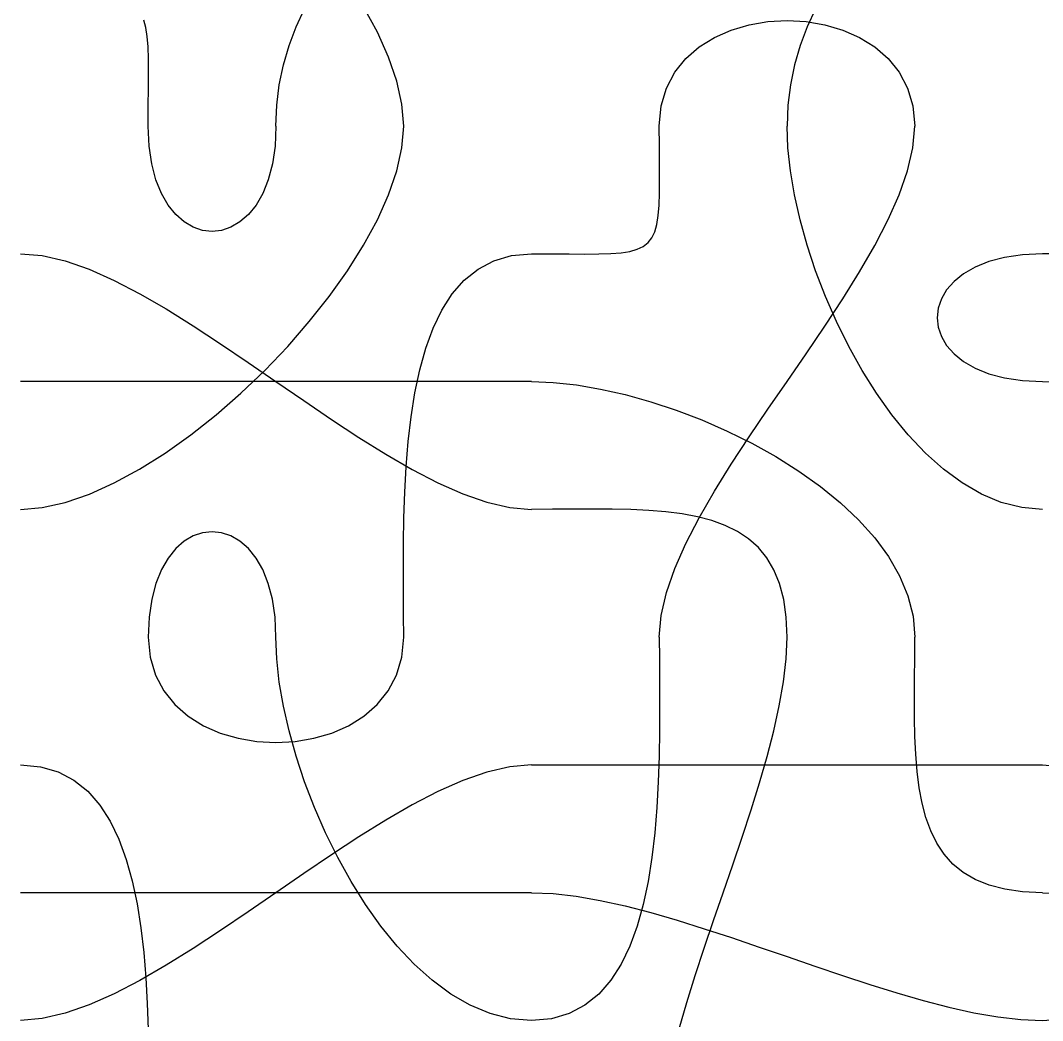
# Model space of a CAD drawing. Header units: metres. Extents: x -250 to 250, y -250 to 250.
# Drawn here: x 50 to 150, y -137.5 to -39.7 of the extents above; entities that cross this region are included whole.
import ezdxf

# ---------------------------------------------------------------- set-up
doc = ezdxf.new("R2010")
doc.units = ezdxf.units.M

msp = doc.modelspace()

# ---------------------------------------------------------------- linework, layer by layer
for p, q in [((76.97269, -40.29297, -519.61523), (77.8013, -38.536255, -519.61523)), ((84.92001, -40.820007, -519.61523), (83.57425, -38.339844, -519.61523)), ((127.80124, -38.536194, -519.61523), (126.97266, -40.292908, -519.61523)), ((62.262695, -40.378235, -519.61523), (62.06006, -39.659943, -519.61523)), ((121.29996, -40.099976, -519.61523), (123.131226, -39.79059, -519.61523)), ((123.131226, -39.79059, -519.61523), (124.99997, -39.68747, -519.61523)), ((124.99997, -39.68747, -519.61523), (126.86871, -39.79059, -519.61523)), ((126.86871, -39.79059, -519.61523), (128.69998, -40.099945, -519.61523)), ((62.398773, -41.236206, -519.61523), (62.262695, -40.378235, -519.61523)), ((76.28003, -42.119995, -519.61523), (76.97269, -40.29297, -519.61523)), ((86.0108, -43.251404, -519.61523), (84.92001, -40.820007, -519.61523)), ((117.89996, -41.337494, -519.61523), (119.5437, -40.6156, -519.61523)), ((119.5437, -40.6156, -519.61523), (121.29996, -40.099976, -519.61523)), ((126.97266, -40.292908, -519.61523), (126.28, -42.119934, -519.61523)), ((128.69998, -40.099945, -519.61523), (130.45624, -40.61557, -519.61523)), ((130.45624, -40.61557, -519.61523), (132.1, -41.337433, -519.61523)), ((62.4805, -42.246063, -519.61523), (62.398773, -41.236206, -519.61523)), ((116.40622, -42.265625, -519.61523), (117.89996, -41.337494, -519.61523)), ((132.1, -41.337433, -519.61523), (133.59375, -42.265564, -519.61523)), ((62.52002, -43.419983, -519.61523), (62.4805, -42.246063, -519.61523)), ((75.72986, -44.010773, -519.61523), (76.28003, -42.119995, -519.61523)), ((115.099976, -43.399994, -519.61523), (116.40622, -42.265625, -519.61523)), ((126.28, -42.119934, -519.61523), (125.72983, -44.01071, -519.61523)), ((133.59375, -42.265564, -519.61523), (134.9, -43.399933, -519.61523)), ((62.52954, -44.770157, -519.61523), (62.52002, -43.419983, -519.61523)), ((86.82126, -45.60875, -519.61523), (86.0108, -43.251404, -519.61523)), ((114.01874, -44.740616, -519.61523), (115.099976, -43.399994, -519.61523)), ((134.9, -43.399933, -519.61523), (135.98126, -44.740555, -519.61523)), ((62.52127, -46.308746, -519.61523), (62.52954, -44.770157, -519.61523)), ((75.328766, -45.95874, -519.61523), (75.72986, -44.010773, -519.61523)), ((113.19998, -46.28749, -519.61523), (114.01874, -44.740616, -519.61523)), ((125.72983, -44.01071, -519.61523), (125.328735, -45.958664, -519.61523)), ((135.98126, -44.740555, -519.61523), (136.80002, -46.28743, -519.61523)), ((75.08328, -47.957336, -519.61523), (75.328766, -45.95874, -519.61523)), ((87.32611, -47.866714, -519.61523), (86.82126, -45.60875, -519.61523)), ((125.328735, -45.958664, -519.61523), (125.08325, -47.957245, -519.61523)), ((62.507355, -48.047974, -519.61523), (62.52127, -46.308746, -519.61523)), ((112.681244, -48.04062, -519.61523), (113.19998, -46.28749, -519.61523)), ((136.80002, -46.28743, -519.61523), (137.31879, -48.040543, -519.61523)), ((75, -50, -519.61523), (75.08328, -47.957336, -519.61523)), ((87.5, -50, -519.61523), (87.32611, -47.866714, -519.61523)), ((125.08325, -47.957245, -519.61523), (124.99997, -49.999893, -519.61523)), ((62.5, -50, -519.61523), (62.507355, -48.047974, -519.61523)), ((112.5, -50, -519.61523), (112.681244, -48.04062, -519.61523)), ((137.31879, -48.040543, -519.61523), (137.50006, -49.99991, -519.61523)), ((62.59085, -51.959305, -519.61523), (62.500244, -49.999924, -519.61523)), ((87.32617, -52.13318, -519.61523), (87.50009, -49.999878, -519.61523)), ((112.507416, -51.95201, -519.61523), (112.50006, -49.999985, -519.61523)), ((125.08325, -52.13318, -519.61523), (124.99997, -49.999878, -519.61523)), ((137.31879, -52.12584, -519.61523), (137.50006, -49.999893, -519.61523)), ((75, -50, -519.61523), (74.90939, -51.959366, -519.61523)), ((62.85022, -53.712433, -519.61523), (62.59085, -51.959305, -519.61523)), ((74.90939, -51.959366, -519.61523), (74.650024, -53.712494, -519.61523)), ((112.52133, -53.69124, -519.61523), (112.507416, -51.95201, -519.61523)), ((86.82132, -54.39116, -519.61523), (87.32617, -52.13318, -519.61523)), ((125.328735, -54.39116, -519.61523), (125.08325, -52.13318, -519.61523)), ((136.80002, -54.36992, -519.61523), (137.31879, -52.12584, -519.61523)), ((63.259583, -55.259308, -519.61523), (62.85022, -53.712433, -519.61523)), ((74.650024, -53.712494, -519.61523), (74.24066, -55.25937, -519.61523)), ((112.5296, -55.229828, -519.61523), (112.52133, -53.69124, -519.61523)), ((86.01083, -56.74852, -519.61523), (86.82132, -54.39116, -519.61523)), ((125.72983, -56.74852, -519.61523), (125.328735, -54.39116, -519.61523)), ((135.98126, -56.718994, -519.61523), (136.80002, -54.36992, -519.61523)), ((63.8002, -56.599945, -519.61523), (63.259583, -55.259308, -519.61523)), ((74.24066, -55.25937, -519.61523), (73.70004, -56.59999, -519.61523)), ((112.52008, -56.579987, -519.61523), (112.5296, -55.229828, -519.61523)), ((64.45331, -57.73433, -519.61523), (63.8002, -56.599945, -519.61523)), ((73.70004, -56.59999, -519.61523), (73.046936, -57.73436, -519.61523)), ((84.920044, -59.17993, -519.61523), (86.01083, -56.74852, -519.61523)), ((112.48056, -57.75389, -519.61523), (112.52008, -56.579987, -519.61523)), ((126.28, -59.17993, -519.61523), (125.72983, -56.74852, -519.61523)), ((134.9, -59.159943, -519.61523), (135.98126, -56.718994, -519.61523)), ((65.200165, -58.66246, -519.61523), (64.45331, -57.73433, -519.61523)), ((73.046936, -57.73436, -519.61523), (72.30008, -58.662476, -519.61523)), ((112.398834, -58.763733, -519.61523), (112.48056, -57.75389, -519.61523)), ((66.02203, -59.38434, -519.61523), (65.200165, -58.66246, -519.61523)), ((72.30008, -58.662476, -519.61523), (71.47821, -59.384354, -519.61523)), ((112.262726, -59.621704, -519.61523), (112.398834, -58.763733, -519.61523)), ((66.90015, -59.899963, -519.61523), (66.02203, -59.38434, -519.61523)), ((67.815765, -60.209335, -519.61523), (66.90015, -59.899963, -519.61523)), ((70.6001, -59.89998, -519.61523), (69.68448, -60.20935, -519.61523)), ((71.47821, -59.384354, -519.61523), (70.6001, -59.89998, -519.61523)), ((83.57425, -61.660095, -519.61523), (84.920044, -59.17993, -519.61523)), ((112.06006, -60.33998, -519.61523), (112.262726, -59.621704, -519.61523)), ((126.97266, -61.660095, -519.61523), (126.28, -59.17993, -519.61523)), ((133.59375, -61.67964, -519.61523), (134.9, -59.159943, -519.61523)), ((68.75012, -60.31247, -519.61523), (67.815765, -60.209335, -519.61523)), ((69.68448, -60.20935, -519.61523), (68.75012, -60.31247, -519.61523)), ((111.40631, -61.406235, -519.61523), (111.778656, -60.93077, -519.61523)), ((111.778656, -60.93077, -519.61523), (112.06006, -60.33998, -519.61523)), ((81.99878, -64.1637, -519.61523), (83.57425, -61.660095, -519.61523)), ((110.34006, -62.059982, -519.61523), (110.93085, -61.77858, -519.61523)), ((110.93085, -61.77858, -519.61523), (111.40631, -61.406235, -519.61523)), ((127.80124, -64.1637, -519.61523), (126.97266, -61.660095, -519.61523)), ((132.1, -64.26497, -519.61523), (133.59375, -61.67964, -519.61523)), ((50, -62.5, -519.61523), (52.125946, -62.681244, -519.61523)), ((52.125946, -62.681244, -519.61523), (54.370026, -63.199997, -519.61523)), ((96.30884, -63.17868, -519.61523), (98.048065, -62.67383, -519.61523)), ((98.048065, -62.67383, -519.61523), (100.00012, -62.49991, -519.61523)), ((100, -62.5, -519.61523), (101.95203, -62.50734, -519.61523)), ((101.95203, -62.50734, -519.61523), (103.69125, -62.52124, -519.61523)), ((103.69125, -62.52124, -519.61523), (105.22986, -62.529526, -519.61523)), ((105.22986, -62.529526, -519.61523), (106.58002, -62.51999, -519.61523)), ((106.58002, -62.51999, -519.61523), (107.75394, -62.480453, -519.61523)), ((107.75394, -62.480453, -519.61523), (108.763794, -62.398727, -519.61523)), ((108.763794, -62.398727, -519.61523), (109.621765, -62.262634, -519.61523)), ((109.621765, -62.262634, -519.61523), (110.34006, -62.059982, -519.61523)), ((146.2875, -62.84999, -519.61523), (144.74063, -63.25937, -519.61523)), ((148.04062, -62.590622, -519.61523), (146.2875, -62.84999, -519.61523)), ((150, -62.5, -519.61523), (148.04062, -62.590622, -519.61523)), ((152.0427, -62.50728, -519.61523), (150.00003, -62.49994, -519.61523)), ((54.370026, -63.199997, -519.61523), (56.719086, -64.01875, -519.61523)), ((93.420074, -65.07994, -519.61523), (94.77023, -63.98915, -519.61523)), ((94.77023, -63.98915, -519.61523), (96.30884, -63.17868, -519.61523)), ((143.4, -63.799988, -519.61523), (142.26562, -64.45311, -519.61523)), ((144.74063, -63.25937, -519.61523), (143.4, -63.799988, -519.61523)), ((56.719086, -64.01875, -519.61523), (59.160034, -65.100006, -519.61523)), ((80.21893, -66.66542, -519.61523), (81.99878, -64.1637, -519.61523)), ((128.75922, -66.66542, -519.61523), (127.80124, -64.1637, -519.61523)), ((130.45624, -66.90279, -519.61523), (132.1, -64.26497, -519.61523)), ((142.26562, -64.45311, -519.61523), (141.3375, -65.19998, -519.61523)), ((59.160034, -65.100006, -519.61523), (61.679718, -66.40625, -519.61523)), ((92.246155, -66.425735, -519.61523), (93.420074, -65.07994, -519.61523)), ((141.3375, -65.19998, -519.61523), (140.61563, -66.02185, -519.61523)), ((61.679718, -66.40625, -519.61523), (64.265045, -67.899994, -519.61523)), ((78.26001, -69.13995, -519.61523), (80.21893, -66.66542, -519.61523)), ((91.2363, -68.001205, -519.61523), (92.246155, -66.425735, -519.61523)), ((128.69998, -69.57999, -519.61523), (130.45624, -66.90279, -519.61523)), ((129.84, -69.13995, -519.61523), (128.75922, -66.66542, -519.61523)), ((140.1, -66.89998, -519.61523), (139.79062, -67.8156, -519.61523)), ((140.61563, -66.02185, -519.61523), (140.1, -66.89998, -519.61523)), ((64.265045, -67.899994, -519.61523), (66.90286, -69.54375, -519.61523)), ((139.79062, -67.8156, -519.61523), (139.6875, -68.74997, -519.61523)), ((90.37833, -69.78105, -519.61523), (91.2363, -68.001205, -519.61523)), ((139.6875, -68.74997, -519.61523), (139.79062, -69.68434, -519.61523)), ((66.90286, -69.54375, -519.61523), (69.58005, -71.29999, -519.61523)), ((76.14734, -71.562, -519.61523), (78.26001, -69.13995, -519.61523)), ((89.660034, -71.73996, -519.61523), (90.37833, -69.78105, -519.61523)), ((126.86871, -72.28343, -519.61523), (128.69998, -69.57999, -519.61523)), ((131.03702, -71.562, -519.61523), (129.84, -69.13995, -519.61523)), ((139.79062, -69.68434, -519.61523), (140.1, -70.59996, -519.61523)), ((140.1, -70.59996, -519.61523), (140.61563, -71.47809, -519.61523)), ((69.58005, -71.29999, -519.61523), (72.28348, -73.13124, -519.61523)), ((73.90625, -73.90622, -519.61523), (76.14734, -71.562, -519.61523)), ((89.069244, -73.852615, -519.61523), (89.660034, -71.73996, -519.61523)), ((132.34375, -73.90622, -519.61523), (131.03702, -71.562, -519.61523)), ((140.61563, -71.47809, -519.61523), (141.3375, -72.29996, -519.61523)), ((124.99997, -75, -519.61523), (126.86871, -72.28343, -519.61523)), ((141.3375, -72.29996, -519.61523), (142.26562, -73.04683, -519.61523)), ((71.56204, -76.14732, -519.61523), (73.90625, -73.90622, -519.61523)), ((72.28348, -73.13124, -519.61523), (75.00006, -74.999985, -519.61523)), ((88.59378, -76.09372, -519.61523), (89.069244, -73.852615, -519.61523)), ((133.7536, -76.14732, -519.61523), (132.34375, -73.90622, -519.61523)), ((142.26562, -73.04683, -519.61523), (143.4, -73.69995, -519.61523)), ((143.4, -73.69995, -519.61523), (144.74063, -74.24057, -519.61523)), ((52.126038, -75, -519.61523), (50.000122, -74.999985, -519.61523)), ((75.00006, -74.999985, -519.61523), (77.716644, -76.86873, -519.61523)), ((144.74063, -74.24057, -519.61523), (146.2875, -74.64995, -519.61523)), ((146.2875, -74.64995, -519.61523), (148.04062, -74.90933, -519.61523)), ((148.04062, -74.90933, -519.61523), (150, -74.999954, -519.61523)), ((54.370087, -75, -519.61523), (52.126038, -75, -519.61523)), ((56.719147, -75, -519.61523), (54.370087, -75, -519.61523)), ((59.160065, -75, -519.61523), (56.719147, -75, -519.61523)), ((61.67975, -75, -519.61523), (59.160065, -75, -519.61523)), ((64.265045, -75, -519.61523), (61.67975, -75, -519.61523)), ((66.90286, -75, -519.61523), (64.265045, -75, -519.61523)), ((69.58005, -75, -519.61523), (66.90286, -75, -519.61523)), ((72.28348, -75, -519.61523), (69.58005, -75, -519.61523)), ((75.00003, -75, -519.61523), (72.28348, -75, -519.61523)), ((77.71658, -75, -519.61523), (75.00003, -75, -519.61523)), ((80.42001, -75, -519.61523), (77.71658, -75, -519.61523)), ((83.0972, -75, -519.61523), (80.42001, -75, -519.61523)), ((85.735016, -75, -519.61523), (83.0972, -75, -519.61523)), ((88.32031, -75, -519.61523), (85.735016, -75, -519.61523)), ((90.84, -75, -519.61523), (88.32031, -75, -519.61523)), ((93.280945, -75, -519.61523), (90.84, -75, -519.61523)), ((95.630005, -75, -519.61523), (93.280945, -75, -519.61523)), ((97.874054, -75, -519.61523), (95.630005, -75, -519.61523)), ((100, -75, -519.61523), (97.874054, -75, -519.61523)), ((100, -75, -519.61523), (102.13327, -75.08328, -519.61523)), ((102.13327, -75.08328, -519.61523), (104.391235, -75.32875, -519.61523)), ((104.391235, -75.32875, -519.61523), (106.7486, -75.72984, -519.61523)), ((106.7486, -75.72984, -519.61523), (109.17999, -76.28, -519.61523)), ((123.131226, -77.71657, -519.61523), (124.99997, -75, -519.61523)), ((150, -75, -519.61523), (152.04266, -75.08328, -519.61523)), ((69.140015, -78.25998, -519.61523), (71.56204, -76.14732, -519.61523)), ((77.716644, -76.86873, -519.61523), (80.420074, -78.69998, -519.61523)), ((88.221436, -78.43794, -519.61523), (88.59378, -76.09372, -519.61523)), ((109.17999, -76.28, -519.61523), (111.66016, -76.97266, -519.61523)), ((111.66016, -76.97266, -519.61523), (114.16376, -77.801254, -519.61523)), ((135.26001, -78.25998, -519.61523), (133.7536, -76.14732, -519.61523)), ((114.16376, -77.801254, -519.61523), (116.66547, -78.75922, -519.61523)), ((121.29996, -80.42001, -519.61523), (123.131226, -77.71657, -519.61523)), ((66.66547, -80.21889, -519.61523), (69.140015, -78.25998, -519.61523)), ((80.420074, -78.69998, -519.61523), (83.09726, -80.45624, -519.61523)), ((87.94003, -80.85997, -519.61523), (88.221436, -78.43794, -519.61523)), ((116.66547, -78.75922, -519.61523), (119.140015, -79.84, -519.61523)), ((136.85641, -80.21889, -519.61523), (135.26001, -78.25998, -519.61523)), ((119.140015, -79.84, -519.61523), (121.56204, -81.03702, -519.61523)), ((64.16376, -81.99873, -519.61523), (66.66547, -80.21889, -519.61523)), ((83.09726, -80.45624, -519.61523), (85.73508, -82.09999, -519.61523)), ((87.737366, -83.3345, -519.61523), (87.94003, -80.85997, -519.61523)), ((119.5437, -83.0972, -519.61523), (121.29996, -80.42001, -519.61523)), ((138.53625, -81.99873, -519.61523), (136.85641, -80.21889, -519.61523)), ((61.660156, -83.5742, -519.61523), (64.16376, -81.99873, -519.61523)), ((121.56204, -81.03702, -519.61523), (123.90628, -82.343735, -519.61523)), ((140.29297, -83.5742, -519.61523), (138.53625, -81.99873, -519.61523)), ((85.73508, -82.09999, -519.61523), (88.320404, -83.593735, -519.61523)), ((123.90628, -82.343735, -519.61523), (126.14737, -83.75357, -519.61523)), ((59.179993, -84.91998, -519.61523), (61.660156, -83.5742, -519.61523)), ((87.60126, -85.83623, -519.61523), (87.737366, -83.3345, -519.61523)), ((88.320404, -83.593735, -519.61523), (90.84009, -84.89998, -519.61523)), ((117.89996, -85.735016, -519.61523), (119.5437, -83.0972, -519.61523)), ((126.14737, -83.75357, -519.61523), (128.26004, -85.25998, -519.61523)), ((142.12, -84.91998, -519.61523), (140.29297, -83.5742, -519.61523)), ((56.748596, -86.01077, -519.61523), (59.179993, -84.91998, -519.61523)), ((90.84009, -84.89998, -519.61523), (93.28104, -85.98123, -519.61523)), ((144.01077, -86.01077, -519.61523), (142.12, -84.91998, -519.61523)), ((87.51953, -88.33983, -519.61523), (87.60126, -85.83623, -519.61523)), ((93.28104, -85.98123, -519.61523), (95.6301, -86.79999, -519.61523)), ((116.40622, -88.32033, -519.61523), (117.89996, -85.735016, -519.61523)), ((128.26004, -85.25998, -519.61523), (130.21896, -86.856384, -519.61523)), ((52.13327, -87.326096, -519.61523), (54.391235, -86.82124, -519.61523)), ((54.391235, -86.82124, -519.61523), (56.748596, -86.01077, -519.61523)), ((95.6301, -86.79999, -519.61523), (97.874176, -87.31874, -519.61523)), ((130.21896, -86.856384, -519.61523), (131.99881, -88.536224, -519.61523)), ((145.95874, -86.82124, -519.61523), (144.01077, -86.01077, -519.61523)), ((147.95734, -87.326096, -519.61523), (145.95874, -86.82124, -519.61523)), ((50, -87.5, -519.61523), (52.13327, -87.326096, -519.61523)), ((97.874176, -87.31874, -519.61523), (100.00012, -87.5, -519.61523)), ((102.042816, -87.49263, -519.61523), (100.00018, -87.49997, -519.61523)), ((104.04138, -87.47873, -519.61523), (102.042816, -87.49263, -519.61523)), ((105.98935, -87.47046, -519.61523), (104.04138, -87.47873, -519.61523)), ((107.88013, -87.479996, -519.61523), (105.98935, -87.47046, -519.61523)), ((109.70715, -87.51953, -519.61523), (107.88013, -87.479996, -519.61523)), ((111.46387, -87.60126, -519.61523), (109.70715, -87.51953, -519.61523)), ((113.14371, -87.73735, -519.61523), (111.46387, -87.60126, -519.61523)), ((114.74011, -87.94002, -519.61523), (113.14371, -87.73735, -519.61523)), ((116.24652, -88.22142, -519.61523), (114.74011, -87.94002, -519.61523)), ((150, -87.5, -519.61523), (147.95734, -87.326096, -519.61523)), ((87.47998, -90.81999, -519.61523), (87.51953, -88.33983, -519.61523)), ((115.099976, -90.84001, -519.61523), (116.40622, -88.32033, -519.61523)), ((117.65634, -88.593765, -519.61523), (116.24652, -88.22142, -519.61523)), ((118.96304, -89.06923, -519.61523), (117.65634, -88.593765, -519.61523)), ((131.99881, -88.536224, -519.61523), (133.57428, -90.29294, -519.61523)), ((67.815765, -89.7906, -519.61523), (66.90015, -90.099976, -519.61523)), ((68.75012, -89.687485, -519.61523), (67.815765, -89.7906, -519.61523)), ((69.68448, -89.79062, -519.61523), (68.75012, -89.687485, -519.61523)), ((70.6001, -90.09999, -519.61523), (69.68448, -89.79062, -519.61523)), ((120.160065, -89.66002, -519.61523), (118.96304, -89.06923, -519.61523)), ((121.240845, -90.378296, -519.61523), (120.160065, -89.66002, -519.61523)), ((66.02203, -90.6156, -519.61523), (65.200165, -91.33746, -519.61523)), ((66.90015, -90.099976, -519.61523), (66.02203, -90.6156, -519.61523)), ((71.47821, -90.615616, -519.61523), (70.6001, -90.09999, -519.61523)), ((72.30008, -91.337494, -519.61523), (71.47821, -90.615616, -519.61523)), ((87.47046, -93.2514, -519.61523), (87.47998, -90.81999, -519.61523)), ((114.01874, -93.280945, -519.61523), (115.099976, -90.84001, -519.61523)), ((122.19879, -91.23627, -519.61523), (121.240845, -90.378296, -519.61523)), ((133.57428, -90.29294, -519.61523), (134.92007, -92.119965, -519.61523)), ((65.200165, -91.33746, -519.61523), (64.45331, -92.26558, -519.61523)), ((73.046936, -92.265625, -519.61523), (72.30008, -91.337494, -519.61523)), ((123.027374, -92.24611, -519.61523), (122.19879, -91.23627, -519.61523)), ((64.45331, -92.26558, -519.61523), (63.8002, -93.39995, -519.61523)), ((73.70004, -93.399994, -519.61523), (73.046936, -92.265625, -519.61523)), ((123.72003, -93.42001, -519.61523), (123.027374, -92.24611, -519.61523)), ((134.92007, -92.119965, -519.61523), (136.01086, -94.01074, -519.61523)), ((63.8002, -93.39995, -519.61523), (63.259583, -94.74057, -519.61523)), ((74.24066, -94.740616, -519.61523), (73.70004, -93.399994, -519.61523)), ((87.47873, -95.60875, -519.61523), (87.47046, -93.2514, -519.61523)), ((113.19998, -95.630005, -519.61523), (114.01874, -93.280945, -519.61523)), ((124.27017, -94.77017, -519.61523), (123.72003, -93.42001, -519.61523)), ((63.259583, -94.74057, -519.61523), (62.85022, -96.287445, -519.61523)), ((74.650024, -96.28749, -519.61523), (74.24066, -94.740616, -519.61523)), ((124.671265, -96.30876, -519.61523), (124.27017, -94.77017, -519.61523)), ((136.01086, -94.01074, -519.61523), (136.82135, -95.95871, -519.61523)), ((87.492645, -97.866714, -519.61523), (87.47873, -95.60875, -519.61523)), ((112.681244, -97.87407, -519.61523), (113.19998, -95.630005, -519.61523)), ((136.82135, -95.95871, -519.61523), (137.3262, -97.95729, -519.61523)), ((62.85022, -96.287445, -519.61523), (62.59085, -98.04056, -519.61523)), ((74.90939, -98.04062, -519.61523), (74.650024, -96.28749, -519.61523)), ((124.91672, -98.04797, -519.61523), (124.671265, -96.30876, -519.61523)), ((87.5, -100, -519.61523), (87.492645, -97.866714, -519.61523)), ((112.5, -100, -519.61523), (112.681244, -97.87407, -519.61523)), ((137.3262, -97.95729, -519.61523), (137.50012, -99.99994, -519.61523)), ((62.59085, -98.04056, -519.61523), (62.500244, -99.99992, -519.61523)), ((75, -100, -519.61523), (74.90939, -98.04062, -519.61523)), ((125, -100, -519.61523), (124.91672, -98.04797, -519.61523)), ((75.083466, -102.133255, -519.61523), (75.00021, -99.99997, -519.61523)), ((87.31891, -101.95935, -519.61523), (87.50018, -99.99997, -519.61523)), ((62.5, -100, -519.61523), (62.681244, -101.95938, -519.61523)), ((112.5, -100, -519.61523), (112.507355, -102.133286, -519.61523)), ((124.90936, -102.12593, -519.61523), (125, -99.999985, -519.61523)), ((137.49268, -102.04266, -519.61523), (137.50003, -100, -519.61523)), ((62.681244, -101.95938, -519.61523), (63.19998, -103.71251, -519.61523)), ((86.80014, -103.71248, -519.61523), (87.31891, -101.95935, -519.61523)), ((75.32892, -104.391235, -519.61523), (75.083466, -102.133255, -519.61523)), ((112.507355, -102.133286, -519.61523), (112.52127, -104.39125, -519.61523)), ((124.649994, -104.369995, -519.61523), (124.90936, -102.12593, -519.61523)), ((137.47876, -104.04126, -519.61523), (137.49268, -102.04266, -519.61523)), ((63.19998, -103.71251, -519.61523), (64.01874, -105.259384, -519.61523)), ((85.981384, -105.25935, -519.61523), (86.80014, -103.71248, -519.61523)), ((75.72998, -106.74858, -519.61523), (75.32892, -104.391235, -519.61523)), ((112.52127, -104.39125, -519.61523), (112.52954, -106.7486, -519.61523)), ((124.24063, -106.719055, -519.61523), (124.649994, -104.369995, -519.61523)), ((137.47049, -105.98923, -519.61523), (137.47876, -104.04126, -519.61523)), ((64.01874, -105.259384, -519.61523), (65.100006, -106.600006, -519.61523)), ((84.900116, -106.599976, -519.61523), (85.981384, -105.25935, -519.61523)), ((137.48001, -107.880005, -519.61523), (137.47049, -105.98923, -519.61523)), ((65.100006, -106.600006, -519.61523), (66.40625, -107.734375, -519.61523)), ((76.28012, -109.17999, -519.61523), (75.72998, -106.74858, -519.61523)), ((83.59384, -107.73436, -519.61523), (84.900116, -106.599976, -519.61523)), ((112.52954, -106.7486, -519.61523), (112.52002, -109.18001, -519.61523)), ((123.70001, -109.15999, -519.61523), (124.24063, -106.719055, -519.61523)), ((66.40625, -107.734375, -519.61523), (67.899994, -108.662506, -519.61523)), ((82.10007, -108.66249, -519.61523), (83.59384, -107.73436, -519.61523)), ((137.51953, -109.70703, -519.61523), (137.48001, -107.880005, -519.61523)), ((67.899994, -108.662506, -519.61523), (69.54376, -109.384384, -519.61523)), ((80.4563, -109.38437, -519.61523), (82.10007, -108.66249, -519.61523)), ((69.54376, -109.384384, -519.61523), (71.30002, -109.90001, -519.61523)), ((71.30002, -109.90001, -519.61523), (73.13129, -110.20938, -519.61523)), ((76.97275, -111.66016, -519.61523), (76.28012, -109.17999, -519.61523)), ((76.868774, -110.209366, -519.61523), (78.70004, -109.899994, -519.61523)), ((78.70004, -109.899994, -519.61523), (80.4563, -109.38437, -519.61523)), ((112.52002, -109.18001, -519.61523), (112.4805, -111.66016, -519.61523)), ((123.046875, -111.67967, -519.61523), (123.70001, -109.15999, -519.61523)), ((137.60126, -111.463745, -519.61523), (137.51953, -109.70703, -519.61523)), ((73.13129, -110.20938, -519.61523), (75.00003, -110.3125, -519.61523)), ((75.00003, -110.3125, -519.61523), (76.868774, -110.209366, -519.61523)), ((77.80133, -114.16376, -519.61523), (76.97275, -111.66016, -519.61523)), ((112.4805, -111.66016, -519.61523), (112.39877, -114.16374, -519.61523)), ((122.29999, -114.264984, -519.61523), (123.046875, -111.67967, -519.61523)), ((137.73734, -113.143585, -519.61523), (137.60126, -111.463745, -519.61523)), ((50, -112.5, -519.61523), (51.952026, -112.673904, -519.61523)), ((51.952026, -112.673904, -519.61523), (53.691254, -113.17874, -519.61523)), ((97.874054, -112.681244, -519.61523), (95.630005, -113.2, -519.61523)), ((100, -112.5, -519.61523), (97.874054, -112.681244, -519.61523)), ((100, -112.5, -519.61523), (102.125946, -112.5, -519.61523)), ((102.125946, -112.5, -519.61523), (104.369995, -112.5, -519.61523)), ((104.369995, -112.5, -519.61523), (106.719055, -112.5, -519.61523)), ((106.719055, -112.5, -519.61523), (109.16, -112.5, -519.61523)), ((109.16, -112.5, -519.61523), (111.67969, -112.5, -519.61523)), ((111.67969, -112.5, -519.61523), (114.265015, -112.5, -519.61523)), ((114.265015, -112.5, -519.61523), (116.90283, -112.5, -519.61523)), ((116.90283, -112.5, -519.61523), (119.58002, -112.5, -519.61523)), ((119.58002, -112.5, -519.61523), (122.28345, -112.5, -519.61523)), ((122.28345, -112.5, -519.61523), (125, -112.5, -519.61523)), ((125, -112.5, -519.61523), (127.71655, -112.5, -519.61523)), ((127.71655, -112.5, -519.61523), (130.41998, -112.5, -519.61523)), ((130.41998, -112.5, -519.61523), (133.09717, -112.499985, -519.61523)), ((133.09717, -112.499985, -519.61523), (135.73499, -112.49997, -519.61523)), ((135.73499, -112.49997, -519.61523), (138.32031, -112.499954, -519.61523)), ((138.32031, -112.499954, -519.61523), (140.84, -112.49994, -519.61523)), ((140.84, -112.49994, -519.61523), (143.28094, -112.49992, -519.61523)), ((143.28094, -112.49992, -519.61523), (145.63, -112.49991, -519.61523)), ((145.63, -112.49991, -519.61523), (147.87408, -112.49989, -519.61523)), ((147.87408, -112.49989, -519.61523), (150.00003, -112.49988, -519.61523)), ((150, -112.5, -519.61523), (152.13327, -112.673904, -519.61523)), ((53.691254, -113.17874, -519.61523), (55.22986, -113.98921, -519.61523)), ((55.22986, -113.98921, -519.61523), (56.580017, -115.07999, -519.61523)), ((95.630005, -113.2, -519.61523), (93.280945, -114.01874, -519.61523)), ((137.94, -114.73999, -519.61523), (137.73734, -113.143585, -519.61523)), ((78.75928, -116.66548, -519.61523), (77.80133, -114.16376, -519.61523)), ((93.280945, -114.01874, -519.61523), (90.84, -115.09999, -519.61523)), ((112.39877, -114.16374, -519.61523), (112.262695, -116.66547, -519.61523)), ((121.47812, -116.9028, -519.61523), (122.29999, -114.264984, -519.61523)), ((138.2214, -116.2464, -519.61523), (137.94, -114.73999, -519.61523)), ((56.580017, -115.07999, -519.61523), (57.753937, -116.425766, -519.61523)), ((90.84, -115.09999, -519.61523), (88.32031, -116.406235, -519.61523)), ((57.753937, -116.425766, -519.61523), (58.763794, -118.001236, -519.61523)), ((79.84006, -119.140015, -519.61523), (78.75928, -116.66548, -519.61523)), ((88.32031, -116.406235, -519.61523), (85.735016, -117.89998, -519.61523)), ((112.262695, -116.66547, -519.61523), (112.06003, -119.14, -519.61523)), ((120.600006, -119.57999, -519.61523), (121.47812, -116.9028, -519.61523)), ((138.59375, -117.65625, -519.61523), (138.2214, -116.2464, -519.61523)), ((85.735016, -117.89998, -519.61523), (83.0972, -119.54373, -519.61523)), ((139.06921, -118.96297, -519.61523), (138.59375, -117.65625, -519.61523)), ((58.763794, -118.001236, -519.61523), (59.621765, -119.78108, -519.61523)), ((139.66, -120.16, -519.61523), (139.06921, -118.96297, -519.61523)), ((59.621765, -119.78108, -519.61523), (60.340057, -121.73999, -519.61523)), ((81.03708, -121.56204, -519.61523), (79.84006, -119.140015, -519.61523)), ((83.0972, -119.54373, -519.61523), (80.42001, -121.29997, -519.61523)), ((112.06003, -119.14, -519.61523), (111.778625, -121.56203, -519.61523)), ((119.68439, -122.28343, -519.61523), (120.600006, -119.57999, -519.61523)), ((140.3783, -121.24078, -519.61523), (139.66, -120.16, -519.61523)), ((60.340057, -121.73999, -519.61523), (60.930847, -123.852646, -519.61523)), ((80.42001, -121.29997, -519.61523), (77.71658, -123.131226, -519.61523)), ((82.34378, -123.906265, -519.61523), (81.03708, -121.56204, -519.61523)), ((111.778625, -121.56203, -519.61523), (111.40628, -123.90625, -519.61523)), ((141.23627, -122.198746, -519.61523), (140.3783, -121.24078, -519.61523)), ((118.75, -125, -519.61523), (119.68439, -122.28343, -519.61523)), ((142.2461, -123.02734, -519.61523), (141.23627, -122.198746, -519.61523)), ((60.930847, -123.852646, -519.61523), (61.40631, -126.093735, -519.61523)), ((77.71658, -123.131226, -519.61523), (75.00003, -124.99997, -519.61523)), ((83.7536, -126.147354, -519.61523), (82.34378, -123.906265, -519.61523)), ((111.40628, -123.90625, -519.61523), (110.93082, -126.14734, -519.61523)), ((143.41998, -123.72, -519.61523), (142.2461, -123.02734, -519.61523)), ((144.77014, -124.27016, -519.61523), (143.41998, -123.72, -519.61523)), ((75.00003, -124.99997, -519.61523), (72.28348, -126.86871, -519.61523)), ((146.30875, -124.67125, -519.61523), (144.77014, -124.27016, -519.61523)), ((148.04797, -124.91672, -519.61523), (146.30875, -124.67125, -519.61523)), ((150, -125, -519.61523), (148.04797, -124.91672, -519.61523)), ((52.126038, -125, -519.61523), (50.000122, -125, -519.61523)), ((54.370087, -125, -519.61523), (52.126038, -125, -519.61523)), ((56.719147, -125, -519.61523), (54.370087, -125, -519.61523)), ((59.160065, -125, -519.61523), (56.719147, -125, -519.61523)), ((61.67975, -125, -519.61523), (59.160065, -125, -519.61523)), ((64.265045, -125, -519.61523), (61.67975, -125, -519.61523)), ((66.90286, -125, -519.61523), (64.265045, -125, -519.61523)), ((69.58005, -125, -519.61523), (66.90286, -125, -519.61523)), ((72.28348, -125, -519.61523), (69.58005, -125, -519.61523)), ((75.00003, -125, -519.61523), (72.28348, -125, -519.61523)), ((77.71658, -125, -519.61523), (75.00003, -125, -519.61523)), ((80.42001, -125, -519.61523), (77.71658, -125, -519.61523)), ((83.0972, -125, -519.61523), (80.42001, -125, -519.61523)), ((85.735016, -125, -519.61523), (83.0972, -125, -519.61523)), ((88.32031, -125, -519.61523), (85.735016, -125, -519.61523)), ((90.84, -125, -519.61523), (88.32031, -125, -519.61523)), ((93.280945, -125, -519.61523), (90.84, -125, -519.61523)), ((95.630005, -125, -519.61523), (93.280945, -125, -519.61523)), ((97.874054, -125, -519.61523), (95.630005, -125, -519.61523)), ((100, -125, -519.61523), (97.874054, -125, -519.61523)), ((100, -125, -519.61523), (102.125946, -125.09062, -519.61523)), ((102.125946, -125.09062, -519.61523), (104.369995, -125.34999, -519.61523)), ((104.369995, -125.34999, -519.61523), (106.719055, -125.75937, -519.61523)), ((106.719055, -125.75937, -519.61523), (109.16, -126.29999, -519.61523)), ((117.81561, -127.71657, -519.61523), (118.75, -125, -519.61523)), ((150, -125, -519.61523), (152.04266, -125.08328, -519.61523)), ((61.40631, -126.093735, -519.61523), (61.778656, -128.43794, -519.61523)), ((72.28348, -126.86871, -519.61523), (69.58005, -128.69997, -519.61523)), ((85.26001, -128.26001, -519.61523), (83.7536, -126.147354, -519.61523)), ((109.16, -126.29999, -519.61523), (111.67969, -126.95311, -519.61523)), ((110.93082, -126.14734, -519.61523), (110.34003, -128.26, -519.61523)), ((111.67969, -126.95311, -519.61523), (114.265015, -127.69998, -519.61523)), ((114.265015, -127.69998, -519.61523), (116.90283, -128.52185, -519.61523)), ((116.899994, -130.42001, -519.61523), (117.81561, -127.71657, -519.61523)), ((61.778656, -128.43794, -519.61523), (62.06006, -130.85997, -519.61523)), ((69.58005, -128.69997, -519.61523), (66.90286, -130.4562, -519.61523)), ((86.856415, -130.21892, -519.61523), (85.26001, -128.26001, -519.61523)), ((110.34003, -128.26, -519.61523), (109.621735, -130.2189, -519.61523)), ((116.90283, -128.52185, -519.61523), (119.58002, -129.39998, -519.61523)), ((119.58002, -129.39998, -519.61523), (122.28345, -130.3156, -519.61523)), ((62.06006, -130.85997, -519.61523), (62.262726, -133.3345, -519.61523)), ((66.90286, -130.4562, -519.61523), (64.265045, -132.09996, -519.61523)), ((88.536255, -131.99876, -519.61523), (86.856415, -130.21892, -519.61523)), ((109.621735, -130.2189, -519.61523), (108.76376, -131.99875, -519.61523)), ((116.02188, -133.0972, -519.61523), (116.899994, -130.42001, -519.61523)), ((122.28345, -130.3156, -519.61523), (125, -131.24997, -519.61523)), ((90.29297, -133.57423, -519.61523), (88.536255, -131.99876, -519.61523)), ((108.76376, -131.99875, -519.61523), (107.75394, -133.57422, -519.61523)), ((125, -131.24997, -519.61523), (127.71655, -132.18434, -519.61523)), ((64.265045, -132.09996, -519.61523), (61.67975, -133.5937, -519.61523)), ((127.71655, -132.18434, -519.61523), (130.41998, -133.09996, -519.61523)), ((61.67975, -133.5937, -519.61523), (59.160065, -134.89995, -519.61523)), ((62.262726, -133.3345, -519.61523), (62.398834, -135.83621, -519.61523)), ((92.119995, -134.92001, -519.61523), (90.29297, -133.57423, -519.61523)), ((107.75394, -133.57422, -519.61523), (106.58005, -134.92, -519.61523)), ((115.20001, -135.73502, -519.61523), (116.02188, -133.0972, -519.61523)), ((130.41998, -133.09996, -519.61523), (133.09717, -133.97809, -519.61523)), ((133.09717, -133.97809, -519.61523), (135.73499, -134.79996, -519.61523)), ((59.160065, -134.89995, -519.61523), (56.719147, -135.9812, -519.61523)), ((94.01077, -136.01079, -519.61523), (92.119995, -134.92001, -519.61523)), ((106.58005, -134.92, -519.61523), (105.22989, -136.01077, -519.61523)), ((135.73499, -134.79996, -519.61523), (138.32031, -135.54683, -519.61523)), ((56.719147, -135.9812, -519.61523), (54.370087, -136.79994, -519.61523)), ((62.398834, -135.83621, -519.61523), (62.48056, -138.3398, -519.61523)), ((114.453125, -138.32033, -519.61523), (115.20001, -135.73502, -519.61523)), ((138.32031, -135.54683, -519.61523), (140.84, -136.19995, -519.61523)), ((54.370087, -136.79994, -519.61523), (52.126038, -137.3187, -519.61523)), ((95.95874, -136.82126, -519.61523), (94.01077, -136.01079, -519.61523)), ((97.95734, -137.3261, -519.61523), (95.95874, -136.82126, -519.61523)), ((103.691315, -136.82124, -519.61523), (101.95209, -137.32608, -519.61523)), ((105.22989, -136.01077, -519.61523), (103.691315, -136.82124, -519.61523)), ((140.84, -136.19995, -519.61523), (143.28094, -136.74057, -519.61523)), ((143.28094, -136.74057, -519.61523), (145.63, -137.14995, -519.61523)), ((52.126038, -137.3187, -519.61523), (50.000122, -137.49994, -519.61523)), ((100, -137.5, -519.61523), (97.95734, -137.3261, -519.61523)), ((101.95209, -137.32608, -519.61523), (100.00006, -137.49998, -519.61523)), ((145.63, -137.14995, -519.61523), (147.87408, -137.40932, -519.61523)), ((147.87408, -137.40932, -519.61523), (150.00003, -137.49994, -519.61523)), ((150, -137.5, -519.61523), (152.04266, -137.3261, -519.61523))]:
    msp.add_line(p, q)

doc.saveas('drawing.dxf')
